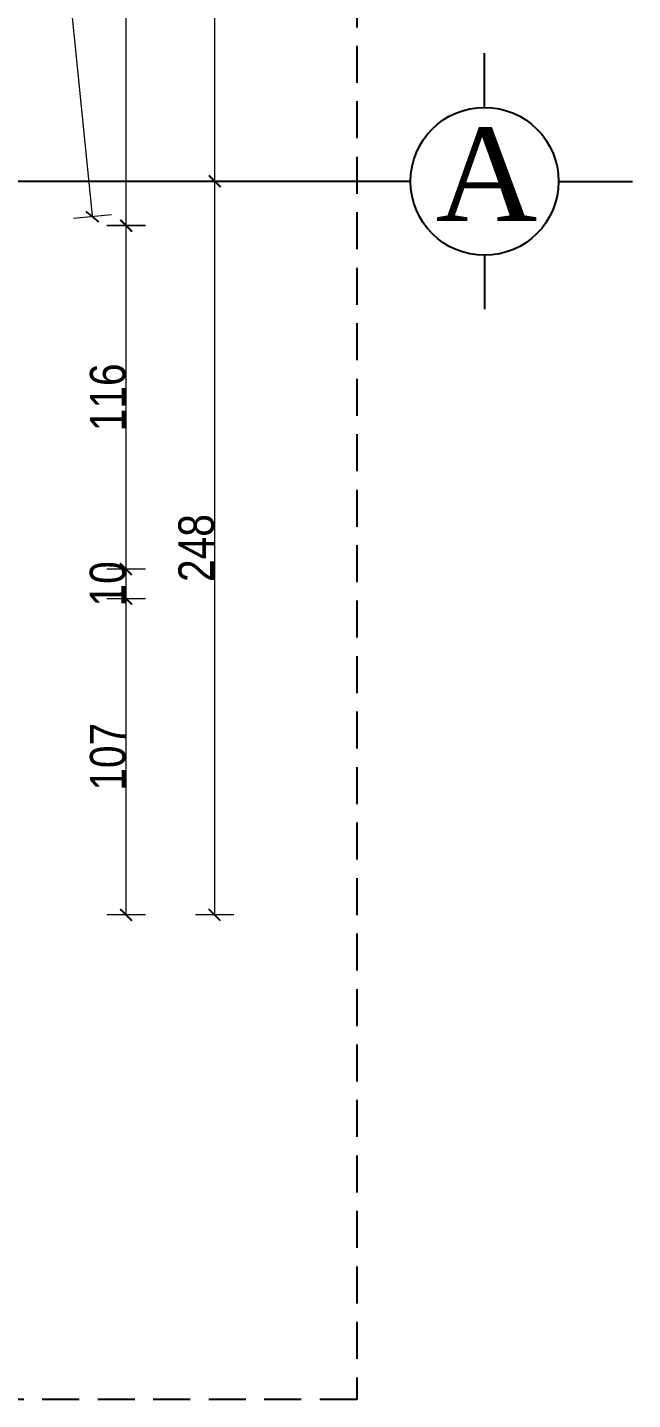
# Model space of a CAD drawing. Extents: x 250879 to 348495, y -51522 to -9360.
# Drawn here: x 285505.7 to 285710.1, y -18341.9 to -17878.2 of the extents above; entities that cross this region are included whole.
import ezdxf

# ---------------------------------------------------------------- set-up
doc = ezdxf.new("R2010")
doc.units = 0
doc.linetypes.add('DASHED2', pattern=[0.375, 0.25, -0.125])
doc.layers.get('DEFPOINTS').update_dxf_attribs({"color": 9, "linetype": 'CONTINUOUS'})
for name, color, linetype in [('AXIS', 1, 'CONTINUOUS'), ('TEXT', 3, 'CONTINUOUS'), ('WALL', 7, 'CONTINUOUS')]:
    doc.layers.add(name, color=color, linetype=linetype)
doc.layers.add('dimention', color=151, linetype='CONTINUOUS', lineweight=13)
doc.styles.add('style2', font='romantic.ttf', dxfattribs={"height": 50})
doc.styles.add('yon', font='ARIALN.TTF')
doc.dimstyles.new('CM', dxfattribs={"dimscale": 0, "dimtxt": 12, "dimasz": 0.4, "dimexe": 50, "dimexo": 1000, "dimgap": 0.03, "dimtad": 1, "dimdec": 0, "dimzin": 0, "dimdsep": 46, "dimtxsty": 'yon', "dimblk": 'Ar thick3', "dimcen": 3, "dimdle": 8, "dimse1": 1, "dimse2": 1, "dimclrd": 8, "dimclre": 8, "dimclrt": 30, "dimadec": 0, "dimazin": 0, "dimtfac": 1, "dimtdec": 0, "dimtix": 1, "dimtmove": 1, "dimatfit": 3, "dimfxl": 50, "dimtolj": 1, "dimtzin": 0, "dimlwd": 9, "dimarcsym": 0})

# ---------------------------------------------------------------- blocks, each defined once
blk = doc.blocks.new('Ar thick3')
at = {"layer": 'dimention'}
blk.add_line((0, 16.22270537386066), (0, -16.22270537385884), dxfattribs=at)
at = {"layer": 'dimention', "const_width": 1.5}
blk.add_lwpolyline([(-5, -5.099295543877815), (5, 4.900704456122184)], dxfattribs=at)
blk = doc.blocks.new('*D1002')
at = {"layer": 'DEFPOINTS', "color": 0, "linetype": 'Continuous', "transparency": 16777216}
for p in [(285482.171870821, -17529.98847764059), (285568.9869875083, -17529.98847764059), (285561.8694889012, -17930.1530639066)]:
    blk.add_point(p, dxfattribs=at)
at = {"layer": 'WALL', "color": 8, "linetype": 'Continuous', "lineweight": 9, "transparency": 16777216}
blk.add_line((285568.9869875083, -17929.7530639066), (285568.9869875083, -17530.38847764059), dxfattribs=at)
at = {"layer": 'WALL', "color": 8, "linetype": 'Continuous', "lineweight": 9, "transparency": 16777216, "xscale": 0.4, "yscale": 0.4, "zscale": 0.4}
for p, rotation in [((285568.9869875083, -17529.98847764059), 90), ((285568.9869875083, -17930.1530639066), 270)]:
    blk.add_blockref('Ar thick3', p, dxfattribs=dict(at, rotation=rotation))
at = {"layer": 'WALL', "color": 30, "linetype": 'Continuous', "transparency": 16777216, "insert": (285562.8301116556, -17730.07077077355), "char_height": 12, "attachment_point": 5, "rotation": 90, "style": 'yon'}
blk.add_mtext('\\A1;400', dxfattribs=at)
blk = doc.blocks.new('*D967')
at = {"layer": 'DEFPOINTS', "color": 0, "linetype": 'Continuous', "transparency": 16777216}
for p in [(285410.6639011982, -18071.21641849521), (285539.0139067881, -18071.21641849521), (285289.6005466081, -18178.06532072042)]:
    blk.add_point(p, dxfattribs=at)
at = {"layer": 'WALL', "color": 8, "linetype": 'Continuous', "lineweight": 9, "transparency": 16777216}
blk.add_line((285539.0139067881, -18177.66532072042), (285539.0139067881, -18071.61641849521), dxfattribs=at)
at = {"layer": 'WALL', "color": 8, "linetype": 'Continuous', "lineweight": 9, "transparency": 16777216, "xscale": 0.4, "yscale": 0.4, "zscale": 0.4}
for p, rotation in [((285539.0139067881, -18071.21641849521), 90), ((285539.0139067881, -18178.06532072042), 270)]:
    blk.add_blockref('Ar thick3', p, dxfattribs=dict(at, rotation=rotation))
at = {"layer": 'WALL', "color": 30, "linetype": 'Continuous', "transparency": 16777216, "insert": (285532.8570309354, -18124.64086960777), "char_height": 12, "attachment_point": 5, "rotation": 90, "style": 'yon'}
blk.add_mtext('\\A1;107', dxfattribs=at)
blk = doc.blocks.new('*D968')
at = {"layer": 'DEFPOINTS', "color": 0, "linetype": 'Continuous', "transparency": 16777216}
for p in [(285497.5128034248, -17945.15306390291), (285539.0139067881, -17945.15306390291), (285400.6639011982, -18061.21641849521)]:
    blk.add_point(p, dxfattribs=at)
at = {"layer": 'WALL', "color": 8, "linetype": 'Continuous', "lineweight": 9, "transparency": 16777216}
blk.add_line((285539.0139067881, -18060.8164184952), (285539.0139067881, -17945.55306390291), dxfattribs=at)
at = {"layer": 'WALL', "color": 8, "linetype": 'Continuous', "lineweight": 9, "transparency": 16777216, "xscale": 0.4, "yscale": 0.4, "zscale": 0.4}
for p, rotation in [((285539.0139067881, -17945.15306390291), 90), ((285539.0139067881, -18061.21641849521), 270)]:
    blk.add_blockref('Ar thick3', p, dxfattribs=dict(at, rotation=rotation))
at = {"layer": 'WALL', "color": 30, "linetype": 'Continuous', "transparency": 16777216, "insert": (285532.8570309354, -18003.18474119901), "char_height": 12, "attachment_point": 5, "rotation": 90, "style": 'yon'}
blk.add_mtext('\\A1;116', dxfattribs=at)
blk = doc.blocks.new('*D969')
at = {"layer": 'DEFPOINTS', "color": 0, "linetype": 'Continuous', "transparency": 16777216}
for p in [(285454.2318528243, -17514.9884776371), (285539.0139067881, -17514.9884776371), (285497.5128034248, -17945.15306390291)]:
    blk.add_point(p, dxfattribs=at)
at = {"layer": 'WALL', "color": 8, "linetype": 'Continuous', "lineweight": 9, "transparency": 16777216}
blk.add_line((285539.0139067881, -17944.75306390291), (285539.0139067881, -17515.38847763711), dxfattribs=at)
at = {"layer": 'WALL', "color": 8, "linetype": 'Continuous', "lineweight": 9, "transparency": 16777216, "xscale": 0.4, "yscale": 0.4, "zscale": 0.4}
for p, rotation in [((285539.0139067881, -17514.9884776371), 90), ((285539.0139067881, -17945.15306390291), 270)]:
    blk.add_blockref('Ar thick3', p, dxfattribs=dict(at, rotation=rotation))
at = {"layer": 'WALL', "color": 30, "linetype": 'Continuous', "transparency": 16777216, "insert": (285532.8570309354, -17730.07077076996), "char_height": 12, "attachment_point": 5, "rotation": 90, "style": 'yon'}
blk.add_mtext('\\A1;430', dxfattribs=at)
blk = doc.blocks.new('*D1015')
at = {"layer": 'DEFPOINTS', "color": 0, "linetype": 'Continuous', "transparency": 16777216}
for p in [(285484.350796218, -17511.95806429584), (285454.2318528243, -17514.9884776371), (285497.5128034248, -17945.1530639029)]:
    blk.add_point(p, dxfattribs=at)
at = {"layer": 'WALL', "color": 8, "linetype": 'Continuous', "lineweight": 9, "transparency": 16777216}
blk.add_line((285527.5917030516, -17941.72465998795), (285484.3908399847, -17512.35605486953), dxfattribs=at)
at = {"layer": 'WALL', "color": 8, "linetype": 'Continuous', "lineweight": 9, "transparency": 16777216, "xscale": 0.4, "yscale": 0.4, "zscale": 0.4}
for p, rotation in [((285484.350796218, -17511.95806429584), 95.74547122083135), ((285527.6317468184, -17942.12265056164), 275.7454712208313)]:
    blk.add_blockref('Ar thick3', p, dxfattribs=dict(at, rotation=rotation))
at = {"layer": 'WALL', "color": 30, "linetype": 'Continuous', "transparency": 16777216, "insert": (285512.1172179, -17726.42399617724), "char_height": 12, "attachment_point": 5, "rotation": 275.74547122083135, "style": 'yon'}
blk.add_mtext('\\A1;432', dxfattribs=at)
blk = doc.blocks.new('*D1079')
at = {"layer": 'DEFPOINTS', "color": 0, "linetype": 'Continuous', "transparency": 16777216}
for p in [(285538.9741885705, -18061.21641849521), (285538.9741885705, -18061.21641849521), (285539.0139067881, -18071.21641849521)]:
    blk.add_point(p, dxfattribs=at)
at = {"layer": 'WALL', "color": 8, "linetype": 'Continuous', "lineweight": 9, "transparency": 16777216}
for p, q in [((285538.9741885705, -18060.8164184952), (285538.9741885705, -18060.41641849521)), ((285538.9741885705, -18071.21641849521), (285538.9741885705, -18061.21641849521)), ((285538.9741885705, -18071.61641849521), (285538.9741885705, -18072.0164184952))]:
    blk.add_line(p, q, dxfattribs=at)
at = {"layer": 'WALL', "color": 8, "linetype": 'Continuous', "lineweight": 9, "transparency": 16777216, "xscale": 0.4, "yscale": 0.4, "zscale": 0.4}
for p, rotation in [((285538.9741885705, -18061.21641849521), 270), ((285538.9741885705, -18071.21641849521), 90)]:
    blk.add_blockref('Ar thick3', p, dxfattribs=dict(at, rotation=rotation))
at = {"layer": 'WALL', "color": 30, "linetype": 'Continuous', "transparency": 16777216, "insert": (285532.8173127178, -18066.21641849516), "char_height": 12, "attachment_point": 5, "rotation": 90, "style": 'yon'}
blk.add_mtext('\\A1;10', dxfattribs=at)
blk = doc.blocks.new('*D1091')
at = {"layer": 'DEFPOINTS', "color": 0, "linetype": 'Continuous', "transparency": 16777216}
for p in [(285562.1344299088, -17930.1530639066), (285282.7479890087, -18178.06532072042), (285568.9075510731, -18178.06532072042)]:
    blk.add_point(p, dxfattribs=at)
at = {"layer": 'WALL', "color": 8, "linetype": 'Continuous', "lineweight": 9, "transparency": 16777216}
blk.add_line((285568.9075510731, -17930.5530639066), (285568.9075510731, -18177.66532072042), dxfattribs=at)
at = {"layer": 'WALL', "color": 8, "linetype": 'Continuous', "lineweight": 9, "transparency": 16777216, "xscale": 0.4, "yscale": 0.4, "zscale": 0.4}
for p, rotation in [((285568.9075510731, -17930.1530639066), 90), ((285568.9075510731, -18178.06532072042), 270)]:
    blk.add_blockref('Ar thick3', p, dxfattribs=dict(at, rotation=rotation))
at = {"layer": 'WALL', "color": 30, "linetype": 'Continuous', "transparency": 16777216, "insert": (285562.7506752204, -18054.10919231347), "char_height": 12, "attachment_point": 5, "rotation": 90, "style": 'yon'}
blk.add_mtext('\\A1;248', dxfattribs=at)

msp = doc.modelspace()

# ---------------------------------------------------------------- linework, layer by layer
at = {"layer": 'AXIS'}
for p, q in [((285660.1381594148, -17905.18158410247), (285660.1381594148, -17886.91823875613)), ((284317.023427931, -17930.1530639066), (285635.1381756828, -17930.1530639066)), ((285685.1381594148, -17930.18158410247), (285710.1381594148, -17930.18158410247)), ((285660.1381594147, -17955.12454371076), (285660.1381594147, -17973.3878890571))]:
    msp.add_line(p, q, dxfattribs=at)
at = {"layer": 'AXIS', "linetype": 'DASHED2', "ltscale": 50}
msp.add_lwpolyline([(285616.9129609904, -18341.87513444631), (284317.023427931, -18341.87513444631), (284317.023427931, -17003.14069596928), (285616.9129609904, -17003.14069596928)], close=True, dxfattribs=at)
at = {"layer": 'AXIS'}
msp.add_circle((285660.1381594148, -17930.18158410247), 25, dxfattribs=at)

# ---------------------------------------------------------------- texts
at = {"layer": 'TEXT', "insert": (285643.5894566334, -17912.07057916878), "char_height": 31.5, "width": 120.23037, "attachment_point": 1, "style": 'style2'}
msp.add_mtext('A', dxfattribs=at)

# ---------------------------------------------------------------- dimensions: what is measured, and where the dimension line sits
at = {"layer": 'WALL', "linetype": 'Continuous'}
dim = msp.add_aligned_dim(p1=(285497.5128034248, -17945.15306390291), p2=(285454.2318528243, -17514.9884776371), distance=-30.27101181281462, dimstyle='CM', override={"dimscale": 1}, dxfattribs=at)
dim.commit()
dim.dimension.update_dxf_attribs({"geometry": '*D1015', "text_midpoint": (285512.1172179, -17726.42399617724)})
for base, p1, p2, picture, middle in [((285539.0139067881, -17514.9884776371), (285497.5128034248, -17945.15306390291), (285454.2318528243, -17514.9884776371), '*D969', (285532.8570309354, -17730.07077076996)), ((285568.9869875083, -17529.98847764059), (285561.8694889012, -17930.1530639066), (285482.171870821, -17529.98847764059), '*D1002', (285562.8301116556, -17730.07077077355)), ((285568.9075510731, -18178.06532072042), (285562.1344299088, -17930.1530639066), (285282.7479890087, -18178.06532072042), '*D1091', (285562.7506752204, -18054.10919231347)), ((285539.0139067881, -17945.15306390291), (285400.6639011982, -18061.21641849521), (285497.5128034248, -17945.15306390291), '*D968', (285532.8570309354, -18003.18474119901)), ((285538.9741885705, -18061.21641849521), (285539.0139067881, -18071.21641849521), (285538.9741885705, -18061.21641849521), '*D1079', (285532.8173127178, -18066.21641849516)), ((285539.0139067881, -18071.21641849521), (285289.6005466081, -18178.06532072042), (285410.6639011982, -18071.21641849521), '*D967', (285532.8570309354, -18124.64086960777))]:
    dim = msp.add_linear_dim(base=base, p1=p1, p2=p2, angle=90, dimstyle='CM', override={"dimscale": 1}, dxfattribs=at)
    dim.commit()
    dim.dimension.update_dxf_attribs({"geometry": picture, "text_midpoint": middle})

doc.saveas('drawing.dxf')
